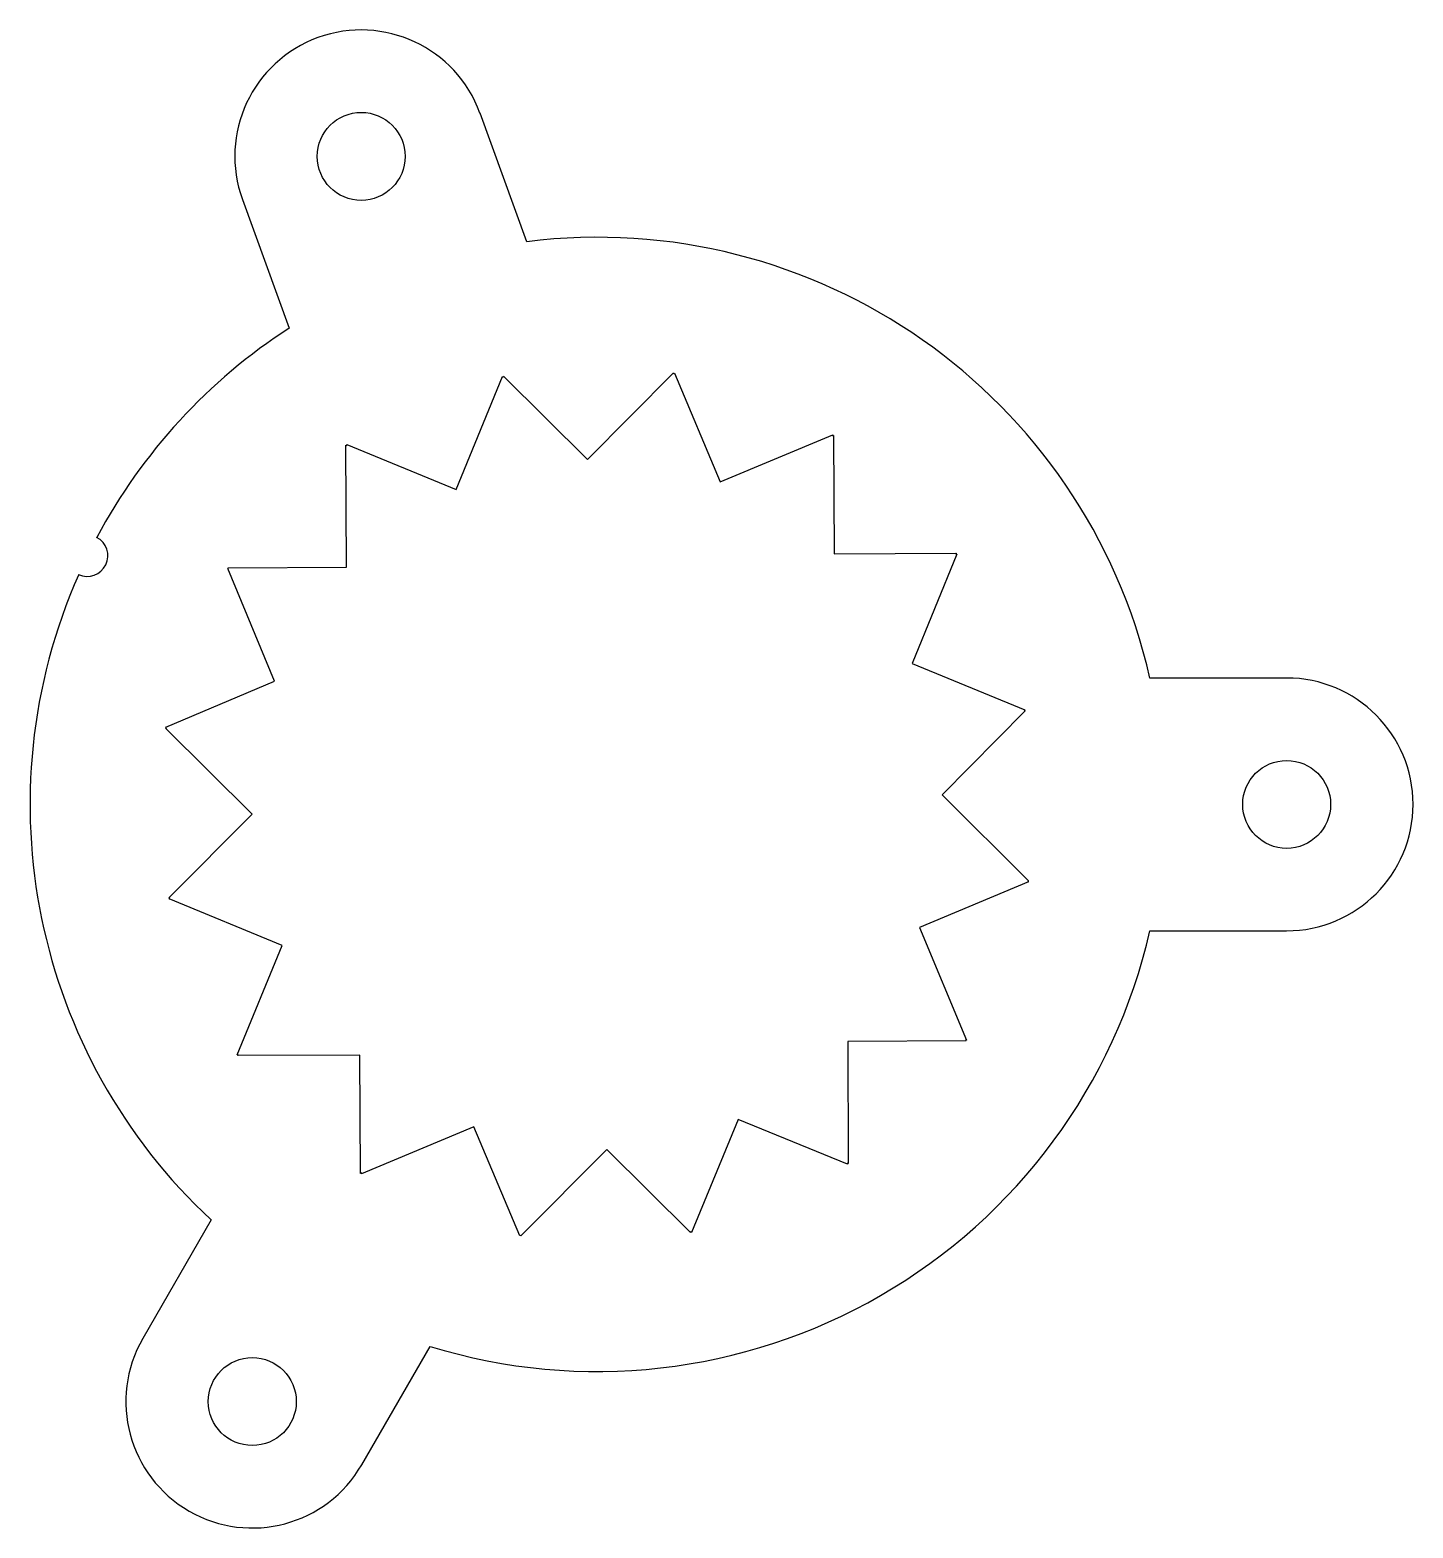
# Model space of a CAD drawing. Header units: millimetres. Extents: x -41 to 59, y -53 to 56.
import ezdxf

# ---------------------------------------------------------------- set-up
doc = ezdxf.new("R2010")
doc.units = ezdxf.units.MM

msp = doc.modelspace()

# ---------------------------------------------------------------- linework, layer by layer
for p, q in [((-5.12, 40.96), (-8.52, 50.32)), ((-25.81, 44.03), (-22.41, 34.67)), ((-10.26, 22.93), (-6.88, 31.15)), ((-6.88, 31.15), (-6.84, 31.1)), ((-6.84, 31.1), (-6.81, 31.17)), ((-6.81, 31.17), (-0.7, 25.11)), ((-0.7, 25.11), (5.56, 31.41)), ((5.56, 31.41), (5.59, 31.35)), ((5.59, 31.35), (5.63, 31.4)), ((5.63, 31.4), (8.96, 23.47)), ((-18.22, 26.19), (-10.26, 22.93)), ((-18.22, 26.12), (-18.22, 26.19)), ((8.96, 23.47), (17.16, 26.89)), ((17.16, 26.89), (17.16, 26.83)), ((17.16, 26.83), (17.22, 26.86)), ((17.22, 26.86), (17.26, 18.25)), ((-18.28, 26.14), (-18.22, 26.12)), ((-18.25, 17.26), (-18.28, 26.14)), ((17.26, 18.25), (26.14, 18.28)), ((26.19, 18.22), (22.93, 10.26)), ((26.14, 18.28), (26.12, 18.22)), ((26.12, 18.22), (26.19, 18.22)), ((-26.89, 17.16), (-26.83, 17.16)), ((-23.47, 8.96), (-26.89, 17.16)), ((-26.86, 17.22), (-18.25, 17.26)), ((-26.83, 17.16), (-26.86, 17.22)), ((22.93, 10.26), (31.15, 6.88)), ((-31.4, 5.63), (-23.47, 8.96)), ((50.2, 9.2), (40.25, 9.2)), ((31.17, 6.81), (25.11, 0.7)), ((31.15, 6.88), (31.1, 6.84)), ((31.1, 6.84), (31.17, 6.81)), ((-31.41, 5.56), (-31.35, 5.59)), ((-25.11, -0.7), (-31.41, 5.56)), ((-31.35, 5.59), (-31.4, 5.63)), ((25.11, 0.7), (31.41, -5.56)), ((-31.17, -6.81), (-25.11, -0.7)), ((31.4, -5.63), (23.47, -8.96)), ((31.41, -5.56), (31.35, -5.59)), ((31.35, -5.59), (31.4, -5.63)), ((-31.1, -6.84), (-31.17, -6.81)), ((-31.15, -6.88), (-31.1, -6.84)), ((-22.93, -10.26), (-31.15, -6.88)), ((23.47, -8.96), (26.89, -17.16)), ((40.25, -9.2), (50.2, -9.2)), ((-26.19, -18.22), (-22.93, -10.26)), ((26.86, -17.22), (18.25, -17.26)), ((18.25, -17.26), (18.28, -26.14)), ((26.83, -17.16), (26.86, -17.22)), ((26.89, -17.16), (26.83, -17.16)), ((-26.12, -18.22), (-26.19, -18.22)), ((-26.14, -18.28), (-26.12, -18.22)), ((-17.26, -18.25), (-26.14, -18.28)), ((-17.22, -26.86), (-17.26, -18.25)), ((-8.96, -23.47), (-17.16, -26.89)), ((-5.63, -31.4), (-8.96, -23.47)), ((10.26, -22.93), (6.88, -31.15)), ((18.22, -26.19), (10.26, -22.93)), ((0.7, -25.11), (-5.56, -31.41)), ((6.81, -31.17), (0.7, -25.11)), ((18.22, -26.12), (18.22, -26.19)), ((18.28, -26.14), (18.22, -26.12)), ((-17.16, -26.83), (-17.22, -26.86)), ((-17.16, -26.89), (-17.16, -26.83)), ((-28.09, -30.25), (-33.07, -38.87)), ((-5.59, -31.35), (-5.63, -31.4)), ((-5.56, -31.41), (-5.59, -31.35)), ((6.84, -31.1), (6.81, -31.17)), ((6.88, -31.15), (6.84, -31.1)), ((-17.13, -48.07), (-12.16, -39.45))]:
    msp.add_line(p, q)
for centre in [(-17.17, 47.17), (50.2, 0), (-25.1, -43.47)]:
    msp.add_circle(centre, 3.2)
for centre, radius, start, end in [((-17.17, 47.17), 9.2, 20, 200), ((0, 0), 41.28, 12.8764, 97.1236), ((0, 0), 41.28, 122.8764, 151.9181), ((-37.11, 18.1), 1.5, 245.041, 422.959), ((0, 0), 41.28, 156.0819, 227.1236), ((50.2, 0), 9.2, -90, 90), ((0, 0), 41.28, 252.8764, 347.1236), ((-25.1, -43.47), 9.2, 150, 330)]:
    msp.add_arc(centre, radius, start, end)

doc.saveas('drawing.dxf')
